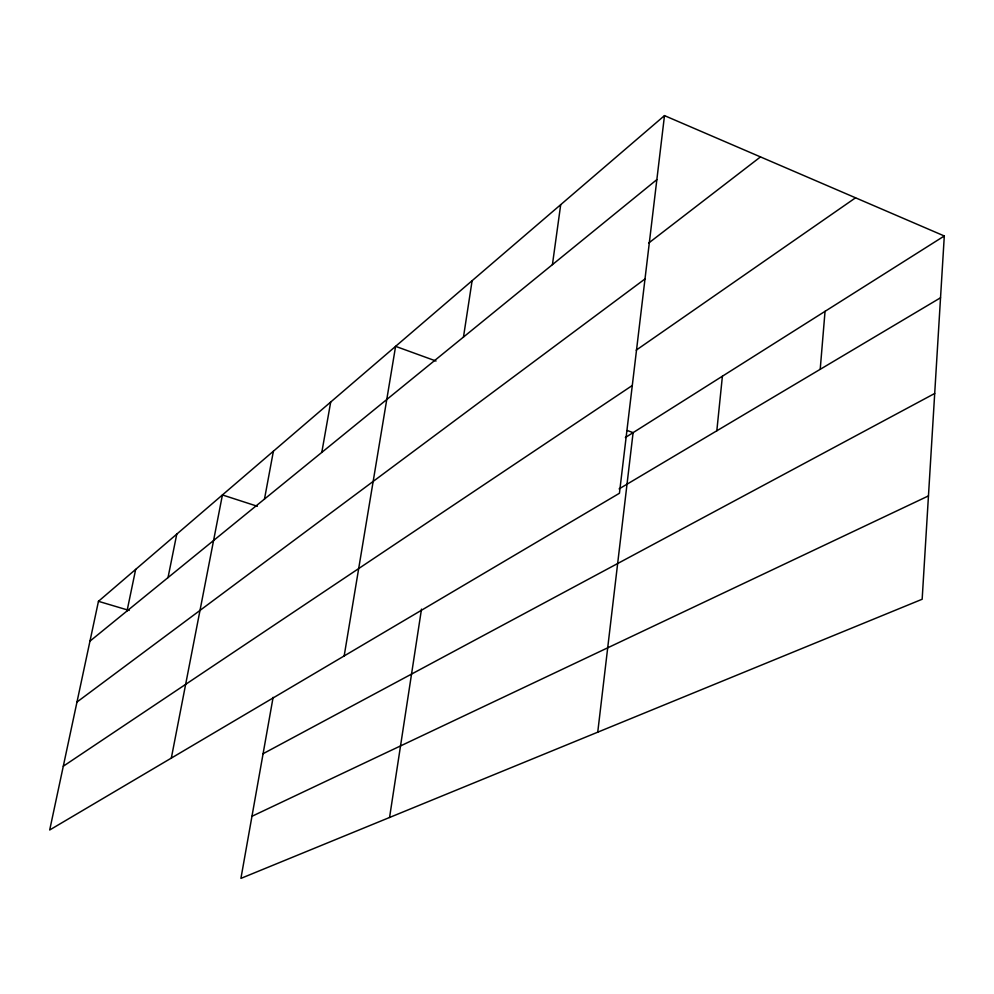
<?xml version="1.0" encoding="UTF-8"?>
<svg xmlns="http://www.w3.org/2000/svg" width="994" height="994" viewBox="0 0 994 994"><rect width="100%" height="100%" fill="white"/><g stroke="black" fill="none" stroke-linecap="round" stroke-linejoin="round"><path stroke-width="1.49" d="M664.489 115.615L619.436 493.26L49.7 829.978L98.456 601.32L664.489 115.615L944.3 235.976L922.159 599.245L240.921 878.385L273.114 697.341M820.212 369.321L825.045 311.333M716.823 430.787L722.402 376.204M597.742 732.18L633.103 432.638L627.376 430.551M552.428 264.64L560.703 204.665M389.561 817.478L421.493 609.136M463.477 337.065L472.113 280.693M344.172 655.941L395.6 346.347L436.031 361.033M321.795 452.394L330.704 402.023M264.491 499.05L273.4 451.201M171.328 758.087L222.42 494.95L257.359 506.269M168.023 577.589L176.77 534.126M127.033 610.962L135.669 569.388M89.969 641.142L656.848 179.628M648.697 243.033L760.485 156.903M76.985 702.037L645.007 278.941M636.185 350.161L855.548 197.806M63.293 766.225L632.296 385.486M625.363 437.534L944.3 235.976M619.1 488.899L940.535 297.778M263.087 753.713L934.695 393.475M251.967 816.285L928.458 495.907M98.456 601.32L129.183 610.453"/></g></svg>
